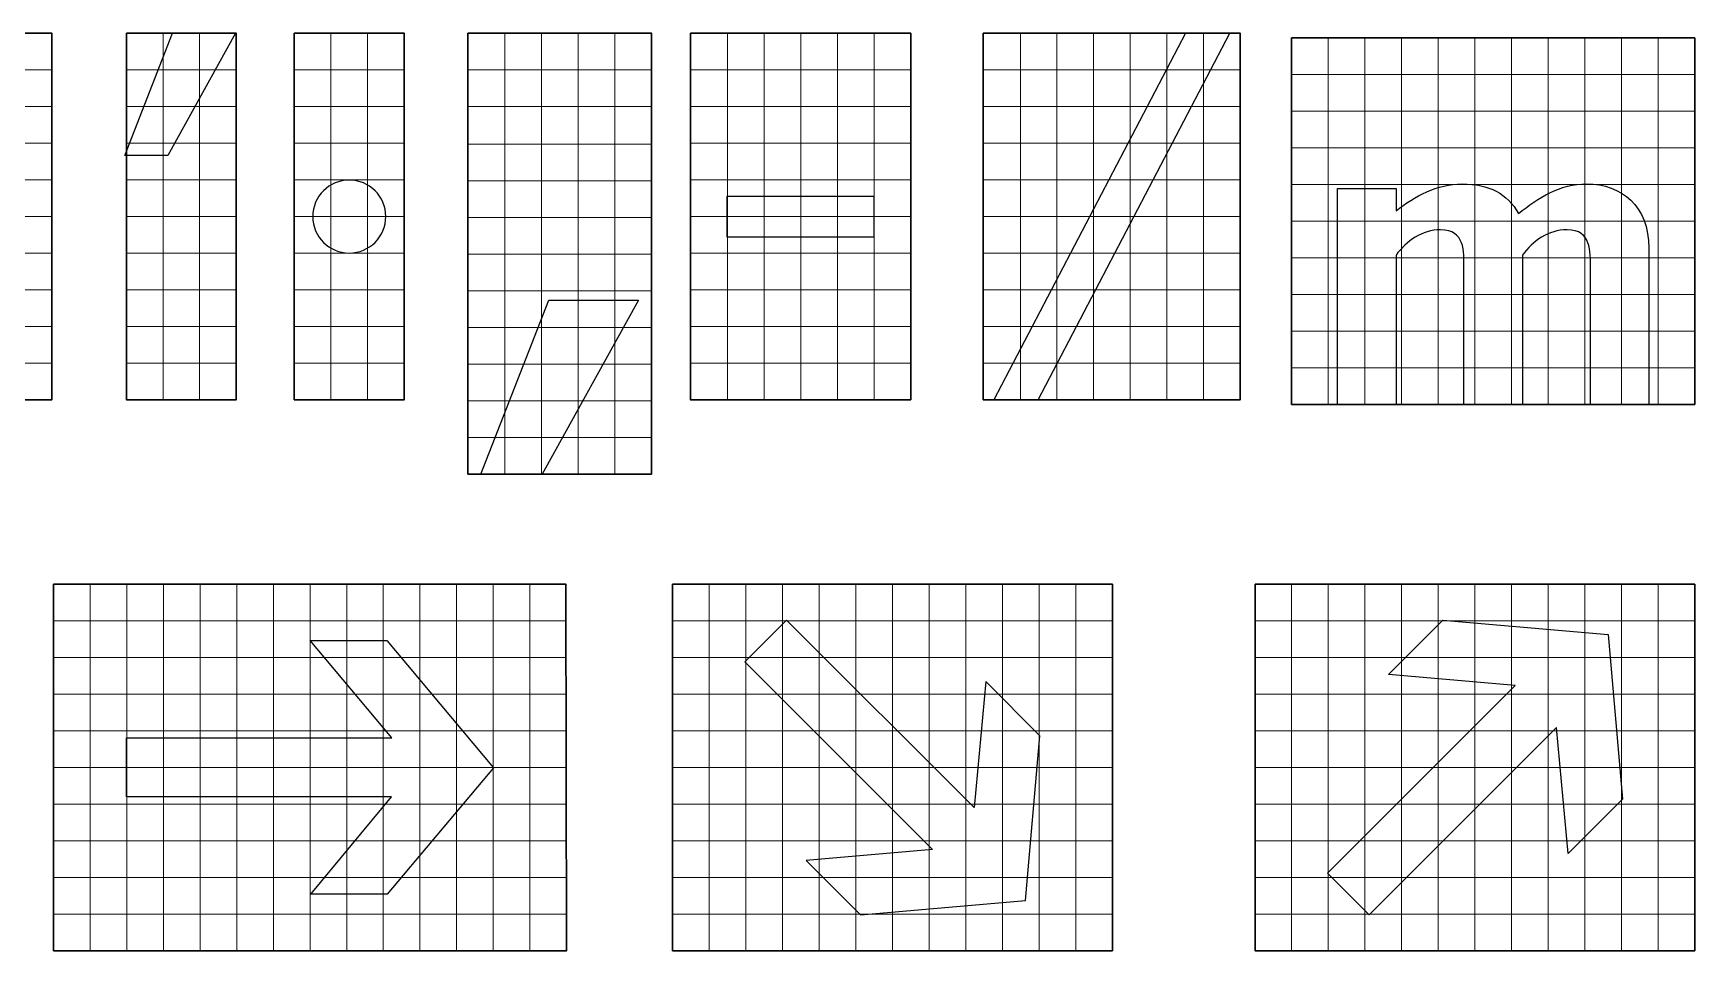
# Model space of a CAD drawing. Header units: millimetres. Extents: x -151 to 54, y -46 to 128.
# Drawn here: x -6.7 to 53.7, y 55.5 to 88.8 of the extents above; entities that cross this region are included whole.
import ezdxf

# ---------------------------------------------------------------- set-up
doc = ezdxf.new("R2010")
doc.units = ezdxf.units.MM
doc.header["$MEASUREMENT"] = 0
doc.layers.add('ESQUEMA', color=7, linetype='Continuous')

msp = doc.modelspace()

# ---------------------------------------------------------------- linework, layer by layer
at = {"layer": 'ESQUEMA', "color": 154, "lineweight": 30}
for points in [[(-14.0653, 88.8407), (-14.0653, 88.8407), (-6.054, 88.8397), (-6.054, 88.8397), (-6.054, 88.8397), (-6.054, 88.8397), (-6.054, 75.5153), (-6.054, 75.5153), (-6.054, 75.5153), (-6.054, 75.5153), (-14.0653, 75.5146), (-14.0653, 75.5146), (-14.0653, 75.5146), (-14.0653, 75.5146), (-14.0653, 88.8407), (-14.0653, 88.8407)], [(-3.3486, 88.8407), (-3.3486, 88.8407), (0.6494, 88.8404), (0.6494, 88.8404), (0.6494, 88.8404), (0.6494, 88.8404), (0.6494, 75.5149), (0.6494, 75.5149), (0.6494, 75.5149), (0.6494, 75.5149), (-3.3486, 75.5146), (-3.3486, 75.5146), (-3.3486, 75.5146), (-3.3486, 75.5146), (-3.3486, 88.8407), (-3.3486, 88.8407)], [(2.7571, 88.8407), (2.7571, 88.8407), (6.7551, 88.84), (6.7551, 88.84), (6.7551, 88.84), (6.7551, 88.84), (6.7551, 75.5149), (6.7551, 75.5149), (6.7551, 75.5149), (6.7551, 75.5149), (2.7571, 75.5146), (2.7571, 75.5146), (2.7571, 75.5146), (2.7571, 75.5146), (2.7571, 88.8407), (2.7571, 88.8407)], [(9.0686, 88.8418), (9.0686, 88.8418), (15.7484, 88.8407), (15.7484, 88.8407), (15.7484, 88.8407), (15.7484, 88.8407), (15.7484, 72.8165), (15.7484, 72.8165), (15.7484, 72.8165), (15.7484, 72.8165), (9.0686, 72.8158), (9.0686, 72.8158), (9.0686, 72.8158), (9.0686, 72.8158), (9.0686, 88.8418), (9.0686, 88.8418)], [(17.1624, 88.8407), (17.1624, 88.8407), (25.174, 88.8397), (25.174, 88.8397), (25.174, 88.8397), (25.174, 88.8397), (25.174, 75.5153), (25.174, 75.5153), (25.174, 75.5153), (25.174, 75.5153), (17.1624, 75.5146), (17.1624, 75.5146), (17.1624, 75.5146), (17.1624, 75.5146), (17.1624, 88.8407), (17.1624, 88.8407)], [(27.8095, 88.84), (27.8095, 88.84), (37.1535, 88.839), (37.1535, 88.839), (37.1535, 88.839), (37.1535, 88.839), (37.1535, 75.5146), (37.1535, 75.5146), (37.1535, 75.5146), (37.1535, 75.5146), (27.8095, 75.5142), (27.8095, 75.5142), (27.8095, 75.5142), (27.8095, 75.5142), (27.8095, 88.84), (27.8095, 88.84)], [(39.024, 88.6707), (39.024, 88.6707), (53.6823, 88.6696), (53.6823, 88.6696), (53.6823, 88.6696), (53.6823, 88.6696), (53.6823, 75.3456), (53.6823, 75.3456), (53.6823, 75.3456), (53.6823, 75.3456), (39.024, 75.3449), (39.024, 75.3449), (39.024, 75.3449), (39.024, 75.3449), (39.024, 88.6707), (39.024, 88.6707)], [(-5.9976, 68.8097), (-5.9976, 68.8097), (12.6365, 68.8087), (12.6365, 68.8087), (12.6365, 68.8087), (12.6365, 68.8087), (12.6584, 55.4843), (12.6584, 55.4843), (12.6584, 55.4843), (12.6584, 55.4843), (-5.9976, 55.4839), (-5.9976, 55.4839), (-5.9976, 55.4839), (-5.9976, 55.4839), (-5.9976, 68.8097), (-5.9976, 68.8097)], [(16.513, 68.8097), (16.513, 68.8097), (32.5038, 68.8087), (32.5038, 68.8087), (32.5038, 68.8087), (32.5038, 68.8087), (32.5038, 55.4843), (32.5038, 55.4843), (32.5038, 55.4843), (32.5038, 55.4843), (16.513, 55.4839), (16.513, 55.4839), (16.513, 55.4839), (16.513, 55.4839), (16.513, 68.8097), (16.513, 68.8097)], [(37.6914, 68.8097), (37.6914, 68.8097), (53.6821, 68.8087), (53.6821, 68.8087), (53.6821, 68.8087), (53.6821, 68.8087), (53.6821, 55.4843), (53.6821, 55.4843), (53.6821, 55.4843), (53.6821, 55.4843), (37.6914, 55.4839), (37.6914, 55.4839), (37.6914, 55.4839), (37.6914, 55.4839), (37.6914, 68.8097), (37.6914, 68.8097)]]:
    msp.add_open_spline(points, degree=3, knots=[0, 0, 0, 0, 0.2, 0.2, 0.2, 0.2, 0.4, 0.4, 0.4, 0.4, 0.6, 0.6, 0.6, 0.6, 1, 1, 1, 1], dxfattribs=at)
at = {"layer": 'ESQUEMA', "color": 250}
for points, knots in [([(-1.6681, 88.8407), (-1.6681, 88.8407), (-3.4094, 84.3943), (-3.4094, 84.3943), (-3.4094, 84.3943), (-3.4094, 84.3943), (-1.842, 84.3943), (-1.842, 84.3943), (-1.842, 84.3943), (-1.842, 84.3943), (0.6225, 88.8407), (0.6225, 88.8407), (0.6225, 88.8407), (0.6225, 88.8407), (-1.6681, 88.8407), (-1.6681, 88.8407)], [0, 0, 0, 0, 0.2, 0.2, 0.2, 0.2, 0.4, 0.4, 0.4, 0.4, 0.6, 0.6, 0.6, 0.6, 1, 1, 1, 1]), ([(36.7737, 88.8407), (36.7737, 88.8407), (29.8067, 75.5135), (29.8067, 75.5135), (29.8067, 75.5135), (29.8067, 75.5135), (28.1902, 75.5135), (28.1902, 75.5135), (28.1902, 75.5135), (28.1902, 75.5135), (35.1583, 88.8407), (35.1583, 88.8407), (35.1583, 88.8407), (35.1583, 88.8407), (36.7737, 88.8407), (36.7737, 88.8407)], [0, 0, 0, 0, 0.2, 0.2, 0.2, 0.2, 0.4, 0.4, 0.4, 0.4, 0.6, 0.6, 0.6, 0.6, 1, 1, 1, 1]), ([(3.4289, 82.1778), (3.4289, 82.9105), (4.0237, 83.5046), (4.7564, 83.5046), (4.7564, 83.5046), (5.4891, 83.5046), (6.0836, 82.9105), (6.0836, 82.1778), (6.0836, 82.1778), (6.0836, 81.4447), (5.4891, 80.8506), (4.7564, 80.8506), (4.7564, 80.8506), (4.0237, 80.8506), (3.4289, 81.4447), (3.4289, 82.1778)], [0, 0, 0, 0, 0.2, 0.2, 0.2, 0.2, 0.4, 0.4, 0.4, 0.4, 0.6, 0.6, 0.6, 0.6, 1, 1, 1, 1]), ([(18.4899, 82.9104), (18.4899, 82.9104), (23.8468, 82.9104), (23.8468, 82.9104), (23.8468, 82.9104), (23.8468, 82.9104), (23.8468, 81.4447), (23.8468, 81.4447), (23.8468, 81.4447), (23.8468, 81.4447), (18.4899, 81.4447), (18.4899, 81.4447), (18.4899, 81.4447), (18.4899, 81.4447), (18.4899, 82.9104), (18.4899, 82.9104)], [0, 0, 0, 0, 0.2, 0.2, 0.2, 0.2, 0.4, 0.4, 0.4, 0.4, 0.6, 0.6, 0.6, 0.6, 1, 1, 1, 1]), ([(42.8184, 83.1942), (42.8184, 83.1942), (40.6929, 83.1942), (40.6929, 83.1942), (40.6929, 83.1942), (40.6929, 83.1942), (40.6929, 75.3449), (40.6929, 75.3449), (40.6929, 75.3449), (40.6929, 75.3449), (42.8184, 75.3449), (42.8184, 75.3449), (42.8184, 75.3449), (42.8184, 75.3449), (42.8184, 80.7692), (42.8184, 80.7692), (42.8184, 80.7692), (43.1927, 81.2882), (43.7667, 81.6949), (44.4423, 81.6949), (44.4423, 81.6949), (45.3327, 81.6949), (45.29, 80.9096), (45.29, 80.2926), (45.29, 80.2926), (45.29, 80.2926), (45.29, 75.3449), (45.29, 75.3449), (45.29, 75.3449), (45.29, 75.3449), (47.4162, 75.3449), (47.4162, 75.3449), (47.4162, 75.3449), (47.4162, 75.3449), (47.4162, 80.7692), (47.4162, 80.7692), (47.4162, 80.7692), (47.7894, 81.2882), (48.3644, 81.6949), (49.0397, 81.6949), (49.0397, 81.6949), (49.9308, 81.6949), (49.8874, 80.9096), (49.8874, 80.2926), (49.8874, 80.2926), (49.8874, 80.2926), (49.8874, 75.3449), (49.8874, 75.3449), (49.8874, 75.3449), (49.8874, 75.3449), (52.0132, 75.3449), (52.0132, 75.3449), (52.0132, 75.3449), (52.0132, 75.3449), (52.0132, 81.0218), (52.0132, 81.0218), (52.0132, 81.0218), (52.0132, 82.5635), (51.0082, 83.3625), (49.7579, 83.3625), (49.7579, 83.3625), (48.7666, 83.3625), (48.005, 82.8718), (47.2722, 82.283), (47.2722, 82.283), (46.8701, 83.0122), (46.209, 83.3625), (45.2184, 83.3625), (45.2184, 83.3625), (44.3273, 83.3625), (43.494, 82.9279), (42.8184, 82.3814), (42.8184, 82.3814), (42.8184, 82.3814), (42.8184, 83.1942), (42.8184, 83.1942)], [0, 0, 0, 0, 0.05, 0.05, 0.05, 0.05, 0.1, 0.1, 0.1, 0.1, 0.15, 0.15, 0.15, 0.15, 0.2, 0.2, 0.2, 0.2, 0.25, 0.25, 0.25, 0.25, 0.3, 0.3, 0.3, 0.3, 0.35, 0.35, 0.35, 0.35, 0.4, 0.4, 0.4, 0.4, 0.45, 0.45, 0.45, 0.45, 0.5, 0.5, 0.5, 0.5, 0.55, 0.55, 0.55, 0.55, 0.6, 0.6, 0.6, 0.6, 0.65, 0.65, 0.65, 0.65, 0.7, 0.7, 0.7, 0.7, 0.75, 0.75, 0.75, 0.75, 0.8, 0.8, 0.8, 0.8, 0.85, 0.85, 0.85, 0.85, 0.9, 0.9, 0.9, 0.9, 1, 1, 1, 1]), ([(12.0172, 79.143), (12.0172, 79.143), (9.54, 72.8159), (9.54, 72.8159), (9.54, 72.8159), (9.54, 72.8159), (11.7696, 72.8159), (11.7696, 72.8159), (11.7696, 72.8159), (11.7696, 72.8159), (15.2762, 79.143), (15.2762, 79.143), (15.2762, 79.143), (15.2762, 79.143), (12.0172, 79.143), (12.0172, 79.143)], [0, 0, 0, 0, 0.2, 0.2, 0.2, 0.2, 0.4, 0.4, 0.4, 0.4, 0.6, 0.6, 0.6, 0.6, 1, 1, 1, 1]), ([(25.9681, 59.1652), (25.9681, 59.1652), (19.1447, 65.9879), (19.1447, 65.9879), (19.1447, 65.9879), (19.1447, 65.9879), (20.6616, 67.5052), (20.6616, 67.5052), (20.6616, 67.5052), (20.6616, 67.5052), (27.4798, 60.6867), (27.4798, 60.6867), (27.4798, 60.6867), (27.4798, 60.6867), (27.9021, 65.2711), (27.9021, 65.2711), (27.9021, 65.2711), (27.9021, 65.2711), (29.8716, 63.3012), (29.8716, 63.3012), (29.8716, 63.3012), (29.8716, 63.3012), (29.3495, 57.311), (29.3495, 57.311), (29.3495, 57.311), (29.3495, 57.311), (23.3424, 56.7886), (23.3424, 56.7886), (23.3424, 56.7886), (23.3424, 56.7886), (21.3714, 58.7599), (21.3714, 58.7599), (21.3714, 58.7599), (21.3714, 58.7599), (25.9681, 59.1652), (25.9681, 59.1652)], [0, 0, 0, 0, 0.1, 0.1, 0.1, 0.1, 0.2, 0.2, 0.2, 0.2, 0.3, 0.3, 0.3, 0.3, 0.4, 0.4, 0.4, 0.4, 0.5, 0.5, 0.5, 0.5, 0.6, 0.6, 0.6, 0.6, 0.7, 0.7, 0.7, 0.7, 0.8, 0.8, 0.8, 0.8, 1, 1, 1, 1]), ([(47.1462, 65.1281), (47.1462, 65.1281), (40.3231, 58.3054), (40.3231, 58.3054), (40.3231, 58.3054), (40.3231, 58.3054), (41.84, 56.7885), (41.84, 56.7885), (41.84, 56.7885), (41.84, 56.7885), (48.6575, 63.6066), (48.6575, 63.6066), (48.6575, 63.6066), (48.6575, 63.6066), (49.0804, 59.0223), (49.0804, 59.0223), (49.0804, 59.0223), (49.0804, 59.0223), (51.05, 60.9922), (51.05, 60.9922), (51.05, 60.9922), (51.05, 60.9922), (50.5275, 66.982), (50.5275, 66.982), (50.5275, 66.982), (50.5275, 66.982), (44.5208, 67.5052), (44.5208, 67.5052), (44.5208, 67.5052), (44.5208, 67.5052), (42.5495, 65.5331), (42.5495, 65.5331), (42.5495, 65.5331), (42.5495, 65.5331), (47.1462, 65.1281), (47.1462, 65.1281)], [0, 0, 0, 0, 0.1, 0.1, 0.1, 0.1, 0.2, 0.2, 0.2, 0.2, 0.3, 0.3, 0.3, 0.3, 0.4, 0.4, 0.4, 0.4, 0.5, 0.5, 0.5, 0.5, 0.6, 0.6, 0.6, 0.6, 0.7, 0.7, 0.7, 0.7, 0.8, 0.8, 0.8, 0.8, 1, 1, 1, 1]), ([(6.3039, 63.2203), (6.3039, 63.2203), (-3.3453, 63.2206), (-3.3453, 63.2206), (-3.3453, 63.2206), (-3.3453, 63.2206), (-3.3453, 61.0754), (-3.3453, 61.0754), (-3.3453, 61.0754), (-3.3453, 61.0754), (6.2965, 61.0761), (6.2965, 61.0761), (6.2965, 61.0761), (6.2965, 61.0761), (3.3543, 57.5356), (3.3543, 57.5356), (3.3543, 57.5356), (3.3543, 57.5356), (6.1398, 57.5356), (6.1398, 57.5356), (6.1398, 57.5356), (6.1398, 57.5356), (10.0056, 62.1404), (10.0056, 62.1404), (10.0056, 62.1404), (10.0056, 62.1404), (6.1278, 66.7579), (6.1278, 66.7579), (6.1278, 66.7579), (6.1278, 66.7579), (3.3398, 66.7579), (3.3398, 66.7579), (3.3398, 66.7579), (3.3398, 66.7579), (6.3039, 63.2203), (6.3039, 63.2203)], [0, 0, 0, 0, 0.1, 0.1, 0.1, 0.1, 0.2, 0.2, 0.2, 0.2, 0.3, 0.3, 0.3, 0.3, 0.4, 0.4, 0.4, 0.4, 0.5, 0.5, 0.5, 0.5, 0.6, 0.6, 0.6, 0.6, 0.7, 0.7, 0.7, 0.7, 0.8, 0.8, 0.8, 0.8, 1, 1, 1, 1])]:
    msp.add_open_spline(points, degree=3, knots=knots, dxfattribs=at)
at = {"layer": 'ESQUEMA', "color": 154, "lineweight": 15}
for points in [[(-2.0157, 88.8404), (-2.0157, 88.8404), (-2.0157, 75.5146), (-2.0157, 75.5146)], [(-0.6831, 88.8404), (-0.6831, 88.8404), (-0.6831, 75.5149), (-0.6831, 75.5149)], [(0.6494, 88.8404), (0.6494, 88.8404), (0.6494, 75.5149), (0.6494, 75.5149)], [(4.0904, 88.8404), (4.0904, 88.8404), (4.0904, 75.5146), (4.0904, 75.5146)], [(5.4222, 88.8404), (5.4222, 88.8404), (5.4222, 75.5149), (5.4222, 75.5149)], [(6.7552, 88.8404), (6.7552, 88.8404), (6.7552, 75.5149), (6.7552, 75.5149)], [(10.4177, 88.8411), (10.4177, 88.8411), (10.4177, 72.8162), (10.4177, 72.8162)], [(11.7502, 88.8409), (11.7502, 88.8409), (11.7502, 72.816), (11.7502, 72.816)], [(13.0824, 88.8407), (13.0824, 88.8407), (13.0824, 72.8162), (13.0824, 72.8162)], [(14.4153, 88.8407), (14.4153, 88.8407), (14.4153, 72.8165), (14.4153, 72.8165)], [(18.5116, 88.8404), (18.5116, 88.8404), (18.5116, 75.5146), (18.5116, 75.5146)], [(19.8441, 88.8404), (19.8441, 88.8404), (19.8441, 75.5149), (19.8441, 75.5149)], [(21.1763, 88.8404), (21.1763, 88.8404), (21.1763, 75.5149), (21.1763, 75.5149)], [(22.5096, 88.84), (22.5096, 88.84), (22.5096, 75.5149), (22.5096, 75.5149)], [(23.8415, 88.84), (23.8415, 88.84), (23.8415, 75.5149), (23.8415, 75.5149)], [(29.1593, 88.84), (29.1593, 88.84), (29.1593, 75.5142), (29.1593, 75.5142)], [(30.4912, 88.8399), (30.4912, 88.8399), (30.4912, 75.5144), (30.4912, 75.5144)], [(31.8241, 88.8399), (31.8241, 88.8399), (31.8241, 75.5144), (31.8241, 75.5144)], [(33.1566, 88.8397), (33.1566, 88.8397), (33.1566, 75.5142), (33.1566, 75.5142)], [(34.4885, 88.8395), (34.4885, 88.8395), (34.4885, 75.5144), (34.4885, 75.5144)], [(35.8214, 88.8397), (35.8214, 88.8397), (35.8214, 75.5142), (35.8214, 75.5142)], [(40.3566, 88.6706), (40.3566, 88.6706), (40.3566, 75.3451), (40.3566, 75.3451)], [(41.6895, 88.6706), (41.6895, 88.6706), (41.6895, 75.3451), (41.6895, 75.3451)], [(43.0213, 88.6704), (43.0213, 88.6704), (43.0213, 75.3453), (43.0213, 75.3453)], [(44.3542, 88.6702), (44.3542, 88.6702), (44.3542, 75.3451), (44.3542, 75.3451)], [(45.6868, 88.6702), (45.6868, 88.6702), (45.6868, 75.3451), (45.6868, 75.3451)], [(47.0194, 88.67), (47.0194, 88.67), (47.0194, 75.3453), (47.0194, 75.3453)], [(48.3523, 88.6699), (48.3523, 88.6699), (48.3523, 75.3451), (48.3523, 75.3451)], [(49.6841, 88.6697), (49.6841, 88.6697), (49.6841, 75.3453), (49.6841, 75.3453)], [(51.0167, 88.6695), (51.0167, 88.6695), (51.0167, 75.3454), (51.0167, 75.3454)], [(52.3493, 88.6697), (52.3493, 88.6697), (52.3493, 75.3453), (52.3493, 75.3453)], [(-14.0491, 87.5082), (-14.0491, 87.5082), (-6.0541, 87.5082), (-6.0541, 87.5082)], [(-3.3486, 87.5082), (-3.3486, 87.5082), (0.6494, 87.5082), (0.6494, 87.5082)], [(2.7571, 87.5082), (2.7571, 87.5082), (6.7551, 87.5082), (6.7551, 87.5082)], [(9.0851, 87.5092), (9.0851, 87.5092), (15.7483, 87.5092), (15.7483, 87.5092)], [(17.1783, 87.5082), (17.1783, 87.5082), (25.174, 87.5082), (25.174, 87.5082)], [(27.8261, 87.5077), (27.8261, 87.5077), (37.1535, 87.5077), (37.1535, 87.5077)], [(39.024, 87.3383), (39.024, 87.3383), (53.6823, 87.3383), (53.6823, 87.3383)], [(-14.0491, 86.1754), (-14.0491, 86.1754), (-6.0541, 86.1754), (-6.0541, 86.1754)], [(-3.3486, 86.1754), (-3.3486, 86.1754), (0.6494, 86.1754), (0.6494, 86.1754)], [(2.7571, 86.1754), (2.7571, 86.1754), (6.7551, 86.1754), (6.7551, 86.1754)], [(9.0851, 86.1765), (9.0851, 86.1765), (15.7483, 86.1765), (15.7483, 86.1765)], [(17.1783, 86.1754), (17.1783, 86.1754), (25.174, 86.1754), (25.174, 86.1754)], [(27.8261, 86.1749), (27.8261, 86.1749), (37.1535, 86.1749), (37.1535, 86.1749)], [(39.024, 86.0058), (39.024, 86.0058), (53.6823, 86.0058), (53.6823, 86.0058)], [(-14.0491, 84.8427), (-14.0491, 84.8427), (-6.0541, 84.8427), (-6.0541, 84.8427)], [(-3.3486, 84.8427), (-3.3486, 84.8427), (0.6494, 84.8427), (0.6494, 84.8427)], [(2.7571, 84.8427), (2.7571, 84.8427), (6.7551, 84.8427), (6.7551, 84.8427)], [(9.0851, 84.8096), (9.0851, 84.8096), (15.7483, 84.8096), (15.7483, 84.8096)], [(17.1783, 84.8427), (17.1783, 84.8427), (25.174, 84.8427), (25.174, 84.8427)], [(27.8261, 84.8422), (27.8261, 84.8422), (37.1535, 84.8422), (37.1535, 84.8422)], [(39.024, 84.673), (39.024, 84.673), (53.6823, 84.673), (53.6823, 84.673)], [(-14.0491, 83.5101), (-14.0491, 83.5101), (-6.0541, 83.5101), (-6.0541, 83.5101)], [(-3.3486, 83.5101), (-3.3486, 83.5101), (0.6494, 83.5101), (0.6494, 83.5101)], [(2.7571, 83.5101), (2.7571, 83.5101), (6.7551, 83.5101), (6.7551, 83.5101)], [(9.0851, 83.4769), (9.0851, 83.4769), (15.7483, 83.4769), (15.7483, 83.4769)], [(17.1783, 83.5101), (17.1783, 83.5101), (25.174, 83.5101), (25.174, 83.5101)], [(27.8261, 83.5096), (27.8261, 83.5096), (37.1535, 83.5096), (37.1535, 83.5096)], [(39.024, 83.3401), (39.024, 83.3401), (53.6823, 83.3401), (53.6823, 83.3401)], [(-14.0491, 82.1778), (-14.0491, 82.1778), (-6.0541, 82.1778), (-6.0541, 82.1778)], [(-3.3486, 82.1778), (-3.3486, 82.1778), (0.6494, 82.1778), (0.6494, 82.1778)], [(2.7571, 82.1778), (2.7571, 82.1778), (6.7551, 82.1778), (6.7551, 82.1778)], [(17.1783, 82.1778), (17.1783, 82.1778), (25.174, 82.1778), (25.174, 82.1778)], [(27.8261, 82.1771), (27.8261, 82.1771), (37.1535, 82.1771), (37.1535, 82.1771)], [(9.0851, 82.1442), (9.0851, 82.1442), (15.7483, 82.1442), (15.7483, 82.1442)], [(39.024, 82.0079), (39.024, 82.0079), (53.6823, 82.0079), (53.6823, 82.0079)], [(-14.0491, 80.8449), (-14.0491, 80.8449), (-6.0541, 80.8449), (-6.0541, 80.8449)], [(-3.3486, 80.8449), (-3.3486, 80.8449), (0.6494, 80.8449), (0.6494, 80.8449)], [(2.7571, 80.8449), (2.7571, 80.8449), (6.7551, 80.8449), (6.7551, 80.8449)], [(9.0851, 80.8116), (9.0851, 80.8116), (15.7483, 80.8116), (15.7483, 80.8116)], [(17.1783, 80.8449), (17.1783, 80.8449), (25.174, 80.8449), (25.174, 80.8449)], [(27.8261, 80.8445), (27.8261, 80.8445), (37.1535, 80.8445), (37.1535, 80.8445)], [(39.024, 80.6752), (39.024, 80.6752), (53.6823, 80.6752), (53.6823, 80.6752)], [(-14.0491, 79.5121), (-14.0491, 79.5121), (-6.0541, 79.5121), (-6.0541, 79.5121)], [(-3.3486, 79.5121), (-3.3486, 79.5121), (0.6494, 79.5121), (0.6494, 79.5121)], [(2.7571, 79.5121), (2.7571, 79.5121), (6.7551, 79.5121), (6.7551, 79.5121)], [(9.0851, 79.479), (9.0851, 79.479), (15.7483, 79.479), (15.7483, 79.479)], [(17.1783, 79.5121), (17.1783, 79.5121), (25.174, 79.5121), (25.174, 79.5121)], [(27.8261, 79.5117), (27.8261, 79.5117), (37.1535, 79.5117), (37.1535, 79.5117)], [(39.024, 79.3426), (39.024, 79.3426), (53.6823, 79.3426), (53.6823, 79.3426)], [(-14.0491, 78.1797), (-14.0491, 78.1797), (-6.0541, 78.1797), (-6.0541, 78.1797)], [(-3.3486, 78.1797), (-3.3486, 78.1797), (0.6494, 78.1797), (0.6494, 78.1797)], [(2.7571, 78.1797), (2.7571, 78.1797), (6.7551, 78.1797), (6.7551, 78.1797)], [(9.0851, 78.1463), (9.0851, 78.1463), (15.7483, 78.1463), (15.7483, 78.1463)], [(17.1783, 78.1797), (17.1783, 78.1797), (25.174, 78.1797), (25.174, 78.1797)], [(27.8261, 78.179), (27.8261, 78.179), (37.1535, 78.179), (37.1535, 78.179)], [(39.024, 78.0099), (39.024, 78.0099), (53.6823, 78.0099), (53.6823, 78.0099)], [(-14.0491, 76.8471), (-14.0491, 76.8471), (-6.0541, 76.8471), (-6.0541, 76.8471)], [(-3.3486, 76.8471), (-3.3486, 76.8471), (0.6494, 76.8471), (0.6494, 76.8471)], [(2.7571, 76.8471), (2.7571, 76.8471), (6.7551, 76.8471), (6.7551, 76.8471)], [(9.0851, 76.8137), (9.0851, 76.8137), (15.7483, 76.8137), (15.7483, 76.8137)], [(17.1783, 76.8471), (17.1783, 76.8471), (25.174, 76.8471), (25.174, 76.8471)], [(27.8261, 76.8467), (27.8261, 76.8467), (37.1535, 76.8467), (37.1535, 76.8467)], [(39.024, 76.6773), (39.024, 76.6773), (53.6823, 76.6773), (53.6823, 76.6773)], [(9.0851, 75.4812), (9.0851, 75.4812), (15.7483, 75.4812), (15.7483, 75.4812)], [(9.0851, 74.1486), (9.0851, 74.1486), (15.7483, 74.1486), (15.7483, 74.1486)], [(-4.665, 68.8096), (-4.665, 68.8096), (-4.665, 55.4837), (-4.665, 55.4837)], [(-3.3327, 68.8094), (-3.3327, 68.8094), (-3.3327, 55.4839), (-3.3327, 55.4839)], [(-1.9998, 68.8092), (-1.9998, 68.8092), (-1.9998, 55.4841), (-1.9998, 55.4841)], [(-0.6673, 68.8092), (-0.6673, 68.8092), (-0.6673, 55.4841), (-0.6673, 55.4841)], [(0.6649, 68.8091), (0.6649, 68.8091), (0.6649, 55.4839), (0.6649, 55.4839)], [(1.9975, 68.8089), (1.9975, 68.8089), (1.9975, 55.4841), (1.9975, 55.4841)], [(3.3301, 68.8089), (3.3301, 68.8089), (3.3301, 55.4841), (3.3301, 55.4841)], [(4.663, 68.8087), (4.663, 68.8087), (4.663, 55.4839), (4.663, 55.4839)], [(5.9955, 68.8085), (5.9955, 68.8085), (5.9955, 55.4841), (5.9955, 55.4841)], [(7.3277, 68.8087), (7.3277, 68.8087), (7.3277, 55.4839), (7.3277, 55.4839)], [(8.6603, 68.8085), (8.6603, 68.8085), (8.6603, 55.4841), (8.6603, 55.4841)], [(9.9929, 68.8087), (9.9929, 68.8087), (9.9929, 55.4839), (9.9929, 55.4839)], [(11.3251, 68.8085), (11.3251, 68.8085), (11.3251, 55.4841), (11.3251, 55.4841)], [(17.846, 68.8096), (17.846, 68.8096), (17.846, 55.4837), (17.846, 55.4837)], [(19.1785, 68.8094), (19.1785, 68.8094), (19.1785, 55.4839), (19.1785, 55.4839)], [(20.5111, 68.8092), (20.5111, 68.8092), (20.5111, 55.4841), (20.5111, 55.4841)], [(21.8433, 68.8092), (21.8433, 68.8092), (21.8433, 55.4841), (21.8433, 55.4841)], [(23.1759, 68.8091), (23.1759, 68.8091), (23.1759, 55.4839), (23.1759, 55.4839)], [(24.5084, 68.8089), (24.5084, 68.8089), (24.5084, 55.4841), (24.5084, 55.4841)], [(25.841, 68.8089), (25.841, 68.8089), (25.841, 55.4841), (25.841, 55.4841)], [(27.1739, 68.8087), (27.1739, 68.8087), (27.1739, 55.4839), (27.1739, 55.4839)], [(28.5058, 68.8085), (28.5058, 68.8085), (28.5058, 55.4841), (28.5058, 55.4841)], [(29.8387, 68.8087), (29.8387, 68.8087), (29.8387, 55.4839), (29.8387, 55.4839)], [(31.1709, 68.8085), (31.1709, 68.8085), (31.1709, 55.4841), (31.1709, 55.4841)], [(39.024, 68.8096), (39.024, 68.8096), (39.024, 55.4837), (39.024, 55.4837)], [(40.3566, 68.8094), (40.3566, 68.8094), (40.3566, 55.4839), (40.3566, 55.4839)], [(41.6895, 68.8092), (41.6895, 68.8092), (41.6895, 55.4841), (41.6895, 55.4841)], [(43.0213, 68.8092), (43.0213, 68.8092), (43.0213, 55.4841), (43.0213, 55.4841)], [(44.3539, 68.8091), (44.3539, 68.8091), (44.3539, 55.4839), (44.3539, 55.4839)], [(45.6865, 68.8089), (45.6865, 68.8089), (45.6865, 55.4841), (45.6865, 55.4841)], [(47.0194, 68.8089), (47.0194, 68.8089), (47.0194, 55.4841), (47.0194, 55.4841)], [(48.3523, 68.8087), (48.3523, 68.8087), (48.3523, 55.4839), (48.3523, 55.4839)], [(49.6841, 68.8085), (49.6841, 68.8085), (49.6841, 55.4841), (49.6841, 55.4841)], [(51.0167, 68.8087), (51.0167, 68.8087), (51.0167, 55.4839), (51.0167, 55.4839)], [(52.3489, 68.8085), (52.3489, 68.8085), (52.3489, 55.4841), (52.3489, 55.4841)], [(-5.9976, 67.4772), (-5.9976, 67.4772), (12.657, 67.4772), (12.657, 67.4772)], [(16.513, 67.4772), (16.513, 67.4772), (32.5038, 67.4772), (32.5038, 67.4772)], [(37.6914, 67.4772), (37.6914, 67.4772), (53.6821, 67.4772), (53.6821, 67.4772)], [(-5.9976, 66.1444), (-5.9976, 66.1444), (12.657, 66.1444), (12.657, 66.1444)], [(16.513, 66.1444), (16.513, 66.1444), (32.5038, 66.1444), (32.5038, 66.1444)], [(37.6914, 66.1444), (37.6914, 66.1444), (53.6821, 66.1444), (53.6821, 66.1444)], [(-5.9976, 64.8119), (-5.9976, 64.8119), (12.657, 64.8119), (12.657, 64.8119)], [(16.513, 64.8119), (16.513, 64.8119), (32.5038, 64.8119), (32.5038, 64.8119)], [(37.6914, 64.8119), (37.6914, 64.8119), (53.6821, 64.8119), (53.6821, 64.8119)], [(-5.9976, 63.4792), (-5.9976, 63.4792), (12.657, 63.4792), (12.657, 63.4792)], [(16.513, 63.4792), (16.513, 63.4792), (32.5038, 63.4792), (32.5038, 63.4792)], [(37.6914, 63.4792), (37.6914, 63.4792), (53.6821, 63.4792), (53.6821, 63.4792)], [(-5.9976, 62.1466), (-5.9976, 62.1466), (12.657, 62.1466), (12.657, 62.1466)], [(16.513, 62.1466), (16.513, 62.1466), (32.5038, 62.1466), (32.5038, 62.1466)], [(37.6914, 62.1466), (37.6914, 62.1466), (53.6821, 62.1466), (53.6821, 62.1466)], [(-5.9976, 60.814), (-5.9976, 60.814), (12.657, 60.814), (12.657, 60.814)], [(16.513, 60.814), (16.513, 60.814), (32.5038, 60.814), (32.5038, 60.814)], [(37.6914, 60.814), (37.6914, 60.814), (53.6821, 60.814), (53.6821, 60.814)], [(-5.9976, 59.4813), (-5.9976, 59.4813), (12.657, 59.4813), (12.657, 59.4813)], [(16.513, 59.4813), (16.513, 59.4813), (32.5038, 59.4813), (32.5038, 59.4813)], [(37.6914, 59.4813), (37.6914, 59.4813), (53.6821, 59.4813), (53.6821, 59.4813)], [(-5.9976, 58.1485), (-5.9976, 58.1485), (12.657, 58.1485), (12.657, 58.1485)], [(16.513, 58.1485), (16.513, 58.1485), (32.5038, 58.1485), (32.5038, 58.1485)], [(37.6914, 58.1485), (37.6914, 58.1485), (53.6821, 58.1485), (53.6821, 58.1485)], [(-5.9976, 56.816), (-5.9976, 56.816), (12.657, 56.816), (12.657, 56.816)], [(16.513, 56.816), (16.513, 56.816), (32.5038, 56.816), (32.5038, 56.816)], [(37.6914, 56.816), (37.6914, 56.816), (53.6821, 56.816), (53.6821, 56.816)]]:
    msp.add_open_spline(points, degree=3, dxfattribs=at)

doc.saveas('drawing.dxf')
